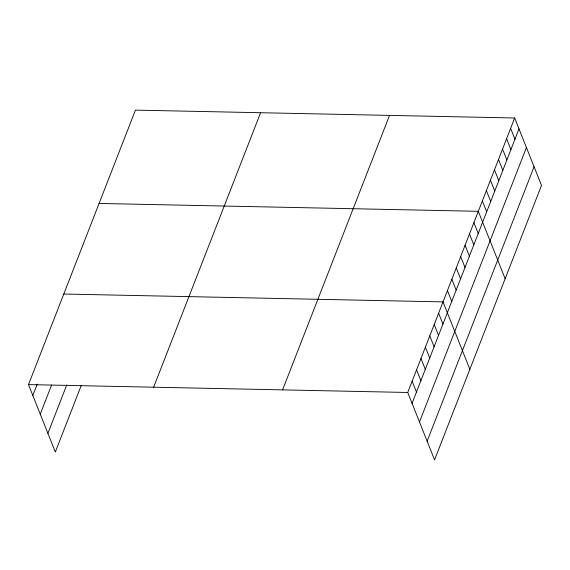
<?xml version="1.0" encoding="UTF-8"?>
<svg xmlns="http://www.w3.org/2000/svg" width="570" height="570" viewBox="0 0 570 570"><rect width="100%" height="100%" fill="white"/><g stroke="black" fill="none" stroke-linecap="round" stroke-linejoin="round"><path stroke-width="0.85" d="M81.161 385.691L55.326 452.01L28.5 384.6L135.439 110.124L514.674 117.99L541.5 185.4L434.561 459.876L407.735 392.474L514.674 117.99M32.818 395.459L37.235 384.137M40.249 414.119L51.592 385.007M47.894 433.35L66.804 384.821M153.651 387.201L260.59 112.725M282.592 389.873L389.531 115.397M412.06 403.332L518.999 128.856M419.484 421.992L526.423 147.509M427.137 441.216L534.076 166.739M99.08 203.447L478.316 211.313L505.141 278.716M63.79 294.027L443.025 301.893L469.851 369.296M28.5 384.6L407.735 392.474M510.635 128.364L514.959 139.222M506.595 138.731L510.92 149.589M502.555 149.098L506.88 159.956M498.515 159.472L502.84 170.33M494.475 169.839L498.8 180.697M490.435 180.206L494.76 191.064M486.395 190.58L490.72 201.438M482.355 200.946L486.68 211.805M473.905 222.635L478.23 233.493M469.495 233.964L473.812 244.822M465.084 245.285L469.402 256.144M460.674 256.607L464.992 267.465M456.264 267.929L460.581 278.787M451.846 279.25L456.171 290.109M447.436 290.572L451.761 301.43M438.615 313.215L442.94 324.073M434.205 324.537L438.522 335.395M429.794 335.858L434.112 346.717M425.384 347.18L429.702 358.038M420.974 358.502L425.291 369.36M416.556 369.823L420.881 380.689M412.146 381.152L416.471 392.01"/></g></svg>
